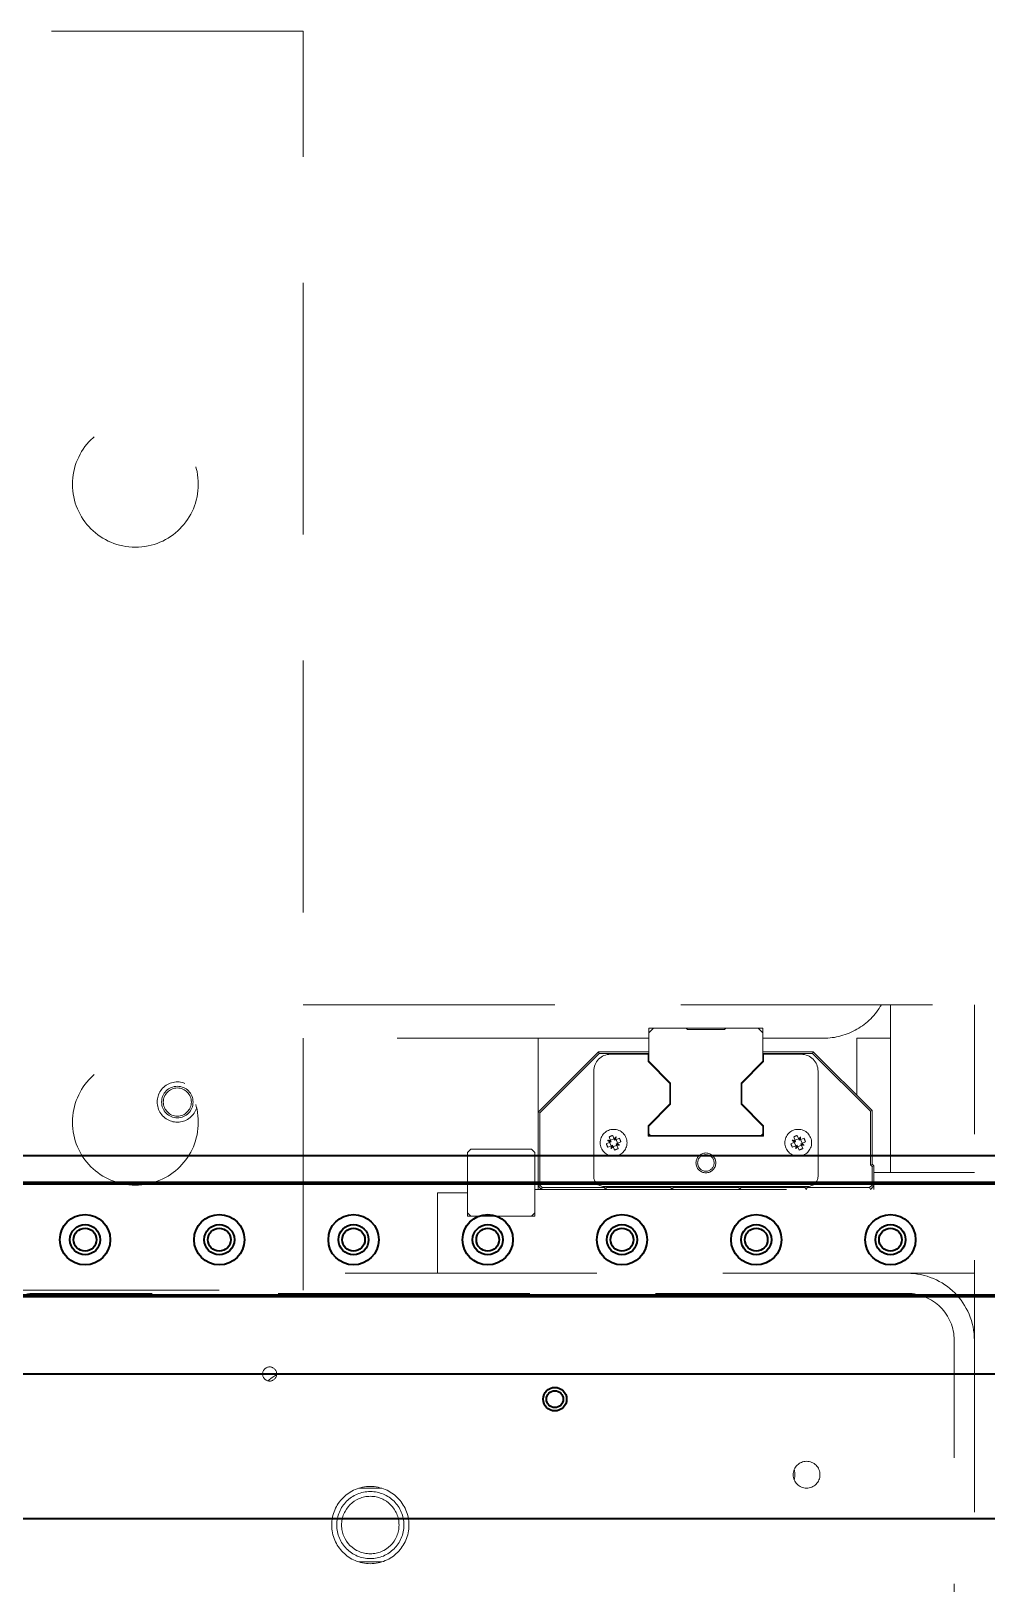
# Model space of a CAD drawing. Header units: inches. Extents: x 16559 to 58559, y 6500 to 36200.
# Drawn here: x 34888.5 to 35173.3, y 23091.7 to 23554.2 of the extents above; entities that cross this region are included whole.
import ezdxf

# ---------------------------------------------------------------- set-up
doc = ezdxf.new("R2010")
doc.units = ezdxf.units.IN
doc.header["$LTSCALE"] = 300
doc.linetypes.add('NASCOSTA', pattern=[0.375, 0.25, -0.125])
doc.layers.add('GUIDE', color=4, linetype='Continuous', lineweight=35)
doc.layers.add('MACCHINA', color=40, linetype='Continuous')

# ---------------------------------------------------------------- blocks, each defined once
blk = doc.blocks.new('A$C4fed211f')
at = {"layer": 'MACCHINA', "color": 254, "linetype": 'NASCOSTA', "lineweight": 5}
for p, q in [((-775, 670), (-875, 670)), ((-775, 295), (-775, 670)), ((-775, 380), (775, 380)), ((-600, 380), (-600, 330)), ((-575, 3.89), (-575, 380)), ((-670.6, 373), (-672, 371.6)), ((-672, 373), (-672, 363.14)), ((-638, 373), (-672, 373)), ((-660.5, 372.6), (-660.9, 373)), ((-649.5, 372.6), (-660.5, 372.6)), ((-649.1, 373), (-649.5, 372.6)), ((-638, 371.6), (-639.4, 373)), ((-638, 363.14), (-638, 373)), ((-672, 370), (-775, 370)), ((-705, 325), (-705, 370)), ((-687, 366), (-705, 348)), ((-686.79, 365.5), (-704.5, 347.79)), ((-686.79, 365.5), (-687, 366)), ((-672, 366), (-687, 366)), ((-672, 365.5), (-686.79, 365.5)), ((-620, 370), (-638, 370)), ((-623, 366), (-638, 366)), ((-623.21, 365.5), (-638, 365.5)), ((-623.21, 365.5), (-623, 366)), ((-606, 348.29), (-623.21, 365.5)), ((-605.5, 348.5), (-623, 366)), ((-610, 370), (-600, 370)), ((-610, 353), (-610, 370)), ((-672.2, 365.23), (-683.42, 365.23)), ((-672.2, 363.06), (-672.2, 365.23)), ((-665.7, 356.56), (-672.2, 363.06)), ((-672, 363.14), (-665.5, 356.64)), ((-644.5, 356.64), (-638, 363.14)), ((-637.8, 363.06), (-644.3, 356.56)), ((-637.8, 365.23), (-637.8, 363.06)), ((-626.58, 365.23), (-637.8, 365.23)), ((-688.42, 360.23), (-688.42, 328.87)), ((-665.7, 350.44), (-665.7, 356.56)), ((-665.5, 356.64), (-665.5, 350.36)), ((-644.5, 350.36), (-644.5, 356.64)), ((-644.3, 356.56), (-644.3, 350.44)), ((-621.58, 328.87), (-621.58, 360.23)), ((-704.5, 347.79), (-705, 348)), ((-704.5, 347.79), (-704.5, 326.21)), ((-672.2, 343.94), (-665.7, 350.44)), ((-665.5, 350.36), (-672, 343.86)), ((-638, 343.86), (-644.5, 350.36)), ((-644.3, 350.44), (-637.8, 343.94)), ((-606, 348.29), (-605.5, 348.5)), ((-606, 332.29), (-606, 348.29)), ((-605.5, 332.5), (-605.5, 348.5)), ((-672.2, 340.8), (-672.2, 343.94)), ((-672, 341), (-672, 343.86)), ((-638, 341), (-638, 343.86)), ((-637.8, 343.94), (-637.8, 340.8)), ((-683.57, 339.05), (-684.68, 338.59)), ((-683.25, 339.18), (-684.26, 339.6)), ((-683.13, 337.99), (-684.24, 337.53)), ((-683.84, 340.61), (-683.39, 339.51)), ((-683.23, 337.95), (-683.68, 339.01)), ((-683.57, 339.05), (-683.25, 339.18)), ((-682.36, 340.05), (-683.43, 339.61)), ((-683.39, 339.51), (-683.25, 339.18)), ((-682.81, 338.12), (-683.23, 337.11)), ((-683.13, 337.99), (-682.81, 338.12)), ((-682.68, 337.8), (-682.81, 338.12)), ((-682.78, 341.05), (-682.32, 339.95)), ((-682.22, 336.69), (-682.68, 337.8)), ((-681.57, 338.14), (-682.64, 337.7)), ((-682.32, 339.95), (-682.19, 339.62)), ((-682.19, 339.62), (-681.77, 340.64)), ((-681.87, 339.76), (-682.19, 339.62)), ((-681.87, 339.76), (-680.76, 340.22)), ((-681.32, 338.74), (-681.77, 339.8)), ((-681.43, 338.7), (-681.75, 338.56)), ((-681.61, 338.24), (-681.75, 338.56)), ((-681.75, 338.56), (-680.74, 338.14)), ((-681.16, 337.13), (-681.61, 338.24)), ((-681.43, 338.7), (-680.32, 339.15)), ((-637.8, 340.8), (-672.2, 340.8)), ((-672, 341.5), (-671.5, 341)), ((-672, 341), (-638, 341)), ((-638.5, 341), (-638, 341.5)), ((-628.57, 339.05), (-629.68, 338.59)), ((-628.25, 339.18), (-629.26, 339.6)), ((-627.81, 338.12), (-629.24, 337.53)), ((-628.84, 340.61), (-628.39, 339.51)), ((-628.23, 337.95), (-628.68, 339.01)), ((-628.57, 339.05), (-628.25, 339.18)), ((-627.36, 340.05), (-628.43, 339.61)), ((-628.39, 339.51), (-628.25, 339.18)), ((-627.81, 338.12), (-628.23, 337.11)), ((-627.68, 337.8), (-627.81, 338.12)), ((-627.78, 341.05), (-627.32, 339.95)), ((-627.22, 336.69), (-627.68, 337.8)), ((-626.57, 338.14), (-627.64, 337.7)), ((-627.32, 339.95), (-627.19, 339.62)), ((-627.19, 339.62), (-626.77, 340.64)), ((-625.76, 340.22), (-627.19, 339.62)), ((-626.32, 338.74), (-626.77, 339.8)), ((-626.43, 338.7), (-626.75, 338.56)), ((-626.61, 338.24), (-626.75, 338.56)), ((-626.75, 338.56), (-625.74, 338.14)), ((-626.16, 337.13), (-626.61, 338.24)), ((-626.43, 338.7), (-625.32, 339.15)), ((-725, 337), (-726, 336)), ((-726, 336), (-726, 317)), ((-707, 337), (-725, 337)), ((-706, 336), (-707, 337)), ((-706, 317), (-706, 336)), ((-606, 332.29), (-605.5, 332.5)), ((-605.5, 331.79), (-606, 332.29)), ((-605, 332), (-605.5, 332.5)), ((-605.5, 331.79), (-605, 332)), ((-605.5, 326.21), (-605.5, 331.79)), ((-605, 325), (-605, 332)), ((-575, 330), (-605, 330)), ((-735, 324), (-735, 300)), ((-735, 324), (-726, 324)), ((-706, 325), (-605, 325)), ((-704.5, 326.21), (-705, 326)), ((-704, 325), (-705, 326)), ((-704.5, 326.21), (-703.79, 325.5)), ((-703.79, 325.5), (-704, 325)), ((-703.79, 325.5), (-685.21, 325.5)), ((-685.42, 325.87), (-624.58, 325.87)), ((-685.21, 325.5), (-684.83, 325.87)), ((-685.21, 325.5), (-685, 325)), ((-684.5, 325.5), (-685, 325)), ((-684.65, 325.87), (-684.5, 325.5)), ((-684.5, 325.5), (-665.5, 325.5)), ((-665.35, 325.87), (-665.5, 325.5)), ((-665, 325), (-665.5, 325.5)), ((-665.17, 325.87), (-664.79, 325.5)), ((-664.79, 325.5), (-665, 325)), ((-664.79, 325.5), (-645.21, 325.5)), ((-645.21, 325.5), (-644.83, 325.87)), ((-645.21, 325.5), (-645, 325)), ((-644.5, 325.5), (-645, 325)), ((-644.65, 325.87), (-644.5, 325.5)), ((-644.5, 325.5), (-625.5, 325.5)), ((-625.35, 325.87), (-625.5, 325.5)), ((-625, 325), (-625.5, 325.5)), ((-625.17, 325.87), (-624.79, 325.5)), ((-624.79, 325.5), (-625, 325)), ((-624.79, 325.5), (-606.21, 325.5)), ((-606.21, 325.5), (-605.5, 326.21)), ((-606.21, 325.5), (-606, 325)), ((-605, 326), (-606, 325)), ((-605.5, 326.21), (-605, 326)), ((-726, 318), (-725, 317)), ((-726, 317), (-706, 317)), ((-707, 317), (-706, 318)), ((-575, 300), (-775, 300)), ((-875, 295), (-775, 295)), ((-595, 294), (-855, 294)), ((-581, 20), (-581, 280)), ((-758.35, 236), (-751.65, 236)), ((-751.65, 214), (-758.35, 214))]:
    blk.add_line(p, q, dxfattribs=at)
at = {"layer": 'MACCHINA', "color": 254, "linetype": 'NASCOSTA', "lineweight": 5, "flags": 128}
blk.add_lwpolyline([(-785.58, 267.98), (-784.24, 268.91), (-782.91, 269.76)], dxfattribs=at)
at = {"layer": 'MACCHINA', "color": 254, "linetype": 'NASCOSTA', "lineweight": 5}
for centre, radius in [((-825, 535), 18.75), ((-825, 345), 18.75), ((-812.5, 351), 4.69), ((-812.5, 351), 4.19), ((-682.5, 338.87), 4), ((-627.5, 338.87), 4), ((-655, 332.87), 2.96), ((-655, 332.87), 2.46), ((-785, 270), 2.1), ((-625, 240), 4), ((-755, 225), 11.5), ((-755, 225), 10), ((-755, 225), 8.56)]:
    blk.add_circle(centre, radius, dxfattribs=at)
for centre, radius, start, end in [((-620, 390), 20, 270, 330), ((-683.42, 360.23), 5, 90, 180), ((-626.58, 360.23), 5, 0, 90), ((-812.5, 351), 6, 67.8135, 343.7747), ((-670.12, 344.01), 15.53, 200.4013, 204.6441), ((-676.51, 348.56), 11.85, 229.1379, 233.4135), ((-685.11, 327.79), 11.85, 81.6319, 85.9075), ((-677.37, 326.5), 15.53, 110.4013, 114.6441), ((-671.41, 336.26), 11.85, 171.6319, 175.9075), ((-692.19, 344.86), 11.85, 319.1379, 323.4135), ((-672.81, 332.89), 11.85, 139.1379, 143.4135), ((-693.59, 341.48), 11.85, 351.6319, 355.9075), ((-679.89, 349.96), 11.85, 261.6319, 265.9075), ((-688.49, 329.18), 11.85, 49.1379, 53.4135), ((-694.88, 333.74), 15.53, 20.4013, 24.6441), ((-615.12, 344.01), 15.53, 200.4013, 204.6441), ((-630.11, 327.79), 11.85, 81.6319, 85.9075), ((-621.51, 348.56), 11.85, 229.1379, 233.4135), ((-622.37, 326.5), 15.53, 110.4013, 114.6441), ((-616.41, 336.26), 11.85, 171.6319, 175.9075), ((-637.19, 344.86), 11.85, 319.1379, 323.4135), ((-617.81, 332.89), 11.85, 139.1379, 143.4135), ((-638.59, 341.48), 11.85, 351.6319, 355.9075), ((-624.89, 349.96), 11.85, 261.6319, 265.9075), ((-633.49, 329.18), 11.85, 49.1379, 53.4135), ((-639.88, 333.74), 15.53, 20.4013, 24.6441), ((-687.63, 351.25), 15.53, 290.4013, 294.6441), ((-632.63, 351.25), 15.53, 290.4013, 294.6441), ((-685.42, 328.87), 3, 180, 270), ((-624.58, 328.87), 3, 270, 0), ((-595, 280), 20, 0, 90), ((-855, 280), 14, 90, 180), ((-595, 280), 14, 0, 90), ((-635, 240), 6.5, 346.2047, 13.7953)]:
    blk.add_arc(centre, radius, start, end, dxfattribs=at)
blk = doc.blocks.new('A$C8cf30650')
at = {"layer": 'GUIDE'}
for p, q in [((4100, 335), (100, 335)), ((3980, 327), (-20, 327)), ((3980, 326.5), (-20, 326.5)), ((3980, 293.5), (-20, 293.5)), ((4100, 293), (-20, 293)), ((2102, 270), (4098, 270)), ((100, 227), (4100, 227))]:
    blk.add_line(p, q, dxfattribs=at)
for centre, radius in [((2160, 310), 7.5), ((2200, 310), 7.5), ((2240, 310), 7.5), ((2280, 310), 7.5), ((2320, 310), 7.5), ((2360, 310), 7.5), ((2400, 310), 7.5), ((2160, 310), 4.5), ((2160, 310), 3.4), ((2200, 310), 4.5), ((2200, 310), 3.4), ((2240, 310), 4.5), ((2240, 310), 3.4), ((2280, 310), 4.5), ((2280, 310), 3.4), ((2320, 310), 4.5), ((2320, 310), 3.4), ((2360, 310), 4.5), ((2360, 310), 3.4), ((2400, 310), 4.5), ((2400, 310), 3.4), ((2300, 262.5), 3.5), ((2300, 262.5), 2.5)]:
    blk.add_circle(centre, radius, dxfattribs=at)

msp = doc.modelspace()

# ---------------------------------------------------------------- block references
at = {"layer": 'GUIDE'}
msp.add_blockref('A$C8cf30650', (32744.563, 22884.213), dxfattribs=at)
at = {"layer": 'MACCHINA'}
msp.add_blockref('A$C4fed211f', (35744.563, 22884.213), dxfattribs=at)

doc.saveas('drawing.dxf')
